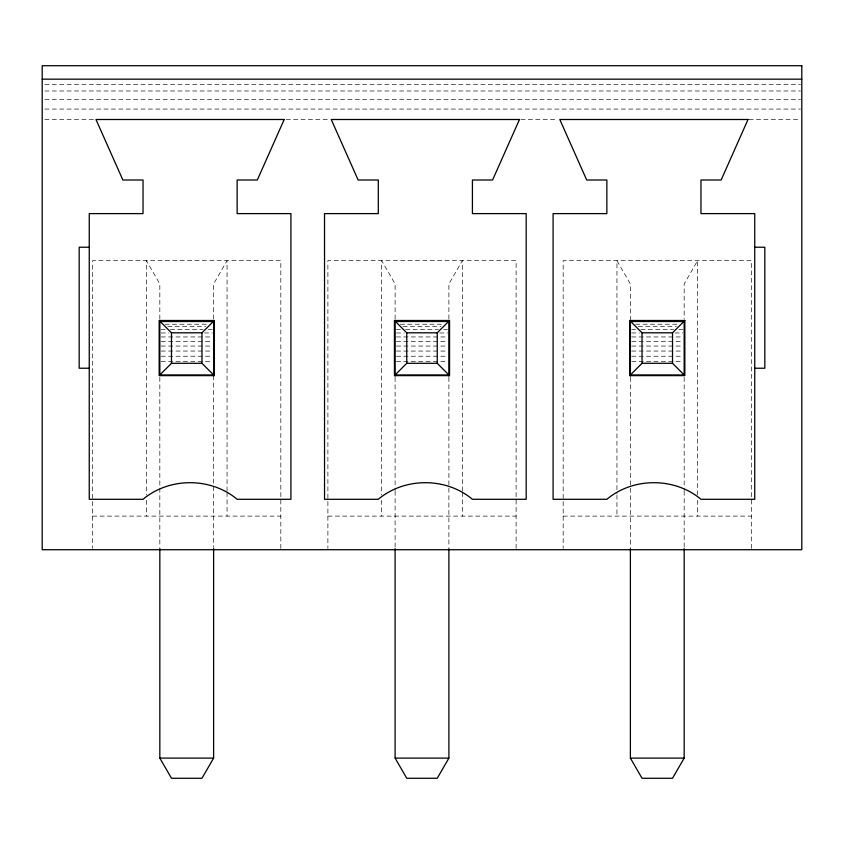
<?xml version="1.0" encoding="UTF-8"?>
<svg xmlns="http://www.w3.org/2000/svg" width="844" height="844" viewBox="0 0 844 844"><rect width="100%" height="100%" fill="white"/><g stroke="black" fill="none" stroke-linecap="round" stroke-linejoin="round"><path stroke-width="0.63" stroke-dasharray="4.22 3.17" d="M44.837 84.579L800.481 84.579M44.837 90.983L800.481 90.983M44.837 99.339L800.481 99.339M44.837 109.066L800.481 109.066M44.837 119.5L94.95 119.5M286.169 119.5L329.688 119.5M520.906 119.5L557.831 119.5M749.05 119.5L800.481 119.5M165.086 324.233L208.362 324.233M400.362 324.233L443.638 324.233M635.637 324.233L678.914 324.233M167.703 326.575L205.746 326.575M402.978 326.575L441.022 326.575M638.254 326.575L676.297 326.575M161.151 329.498L165.086 329.498M170.33 329.498L203.119 329.498M208.362 329.498L212.298 329.498M396.427 329.498L400.362 329.498M405.605 329.498L438.395 329.498M443.638 329.498L447.573 329.498M631.702 329.498L635.637 329.498M640.881 329.498L673.67 329.498M678.914 329.498L682.849 329.498M161.151 332.979L169.022 332.979M204.438 332.979L212.298 332.979M396.427 332.979L404.297 332.979M439.703 332.979L447.573 332.979M631.702 332.979L639.562 332.979M674.978 332.979L682.849 332.979M161.151 336.946L212.298 336.946M396.427 336.946L447.573 336.946M631.702 336.946L682.849 336.946M161.151 341.335L212.298 341.335M396.427 341.335L447.573 341.335M631.702 341.335L682.849 341.335M161.151 346.061L212.298 346.061M396.427 346.061L447.573 346.061M631.702 346.061L682.849 346.061M161.151 351.062L212.298 351.062M396.427 351.062L447.573 351.062M631.702 351.062L682.849 351.062M161.151 356.231L212.298 356.231M396.427 356.231L447.573 356.231M631.702 356.231L682.849 356.231M161.151 361.496L212.298 361.496M396.427 361.496L447.573 361.496M631.702 361.496L682.849 361.496M92.618 516.106L280.83 516.106M327.894 516.106L516.106 516.106M563.17 516.106L751.382 516.106M751.382 548.431L751.382 260.669L563.17 260.669L563.17 548.431M697.608 495.038L697.608 260.669L684.167 283.953L684.167 319.19M697.608 500.313L697.608 516.106M684.167 377.31L684.167 490.628M684.167 491.166L684.167 547.429M630.384 320.498L630.384 283.953L616.943 260.669L616.943 493.729M630.384 377.31L630.384 547.429M616.943 495.038L616.943 516.106M516.106 548.431L516.106 260.669L327.894 260.669L327.894 548.431M462.333 491.092L462.333 260.669L448.892 283.953L448.892 320.498M462.333 492.411L462.333 516.106M448.892 377.31L448.892 547.429M395.108 319.19L395.108 283.953L381.667 260.669L381.667 495.038M395.108 377.31L395.108 490.628M395.108 491.166L395.108 547.429M381.667 500.313L381.667 516.106M280.83 548.431L280.83 260.669L92.618 260.669L92.618 548.431M227.057 491.092L227.057 260.669L213.616 283.953L213.616 320.498M227.057 492.411L227.057 516.106M213.616 375.622L213.616 547.429M159.832 319.19L159.832 283.953L146.392 260.669L146.392 495.038M159.832 377.31L159.832 547.429M146.392 500.313L146.392 516.106"/><path stroke-width="1.27" d="M213.616 548.6L213.616 758.102L201.969 778.274L171.48 778.274L159.832 758.102L159.832 548.6M448.892 548.6L448.892 758.102L437.245 778.274L406.755 778.274L395.108 758.102L395.108 548.6M684.167 548.6L684.167 758.102L672.52 778.274L642.031 778.274L630.384 758.102L630.384 548.6M159.832 374.947L171.48 363.3L201.969 363.3L213.616 374.947L159.832 374.947L159.832 321.163L213.616 321.163L213.616 375.991M159.832 321.163L171.48 332.81L201.969 332.81L213.616 321.163M437.245 363.3L406.755 363.3L395.108 374.947L448.892 374.947L437.245 363.3L437.245 332.81L448.892 321.163L395.108 321.163L395.108 375.991M630.384 321.163L642.031 332.81L642.031 363.3L630.384 374.947L684.167 374.947L684.167 321.163L630.384 321.163L630.384 375.991M642.031 332.81L672.52 332.81L684.167 321.163M42.2 79.167L801.8 79.167M89.253 247.229L79.167 247.229L79.167 368.227L89.253 368.227M754.747 247.229L764.833 247.229L764.833 368.227L754.747 368.227M159.832 321.511L213.616 321.511M395.108 321.511L448.892 321.511M630.384 321.511L684.167 321.511M395.108 321.163L406.755 332.81L437.245 332.81M642.031 363.3L672.52 363.3L684.167 374.947M159.832 758.102L213.616 758.102M395.108 758.102L448.892 758.102M630.384 758.102L684.167 758.102M672.52 332.81L672.52 363.3M448.892 321.163L448.892 375.991M406.755 332.81L406.755 363.3M201.969 332.81L201.969 363.3M171.48 332.81L171.48 363.3M284.196 119.5L257.304 180.004L237.143 180.004L237.143 213.616L290.916 213.616L290.916 499.3L237.143 499.3C210.8 477.166 169.38 477.166 143.037 499.3L89.253 499.3L89.253 213.616L143.037 213.616L143.037 180.004L122.865 180.004L95.973 119.5L284.196 119.5M519.471 119.5L492.579 180.004L472.418 180.004L472.418 213.616L526.192 213.616L526.192 499.3L472.418 499.3C446.075 477.166 404.645 477.166 378.302 499.3L324.529 499.3L324.529 213.616L378.302 213.616L378.302 180.004L358.141 180.004L331.249 119.5L519.471 119.5M748.027 119.5L721.135 180.004L700.963 180.004L700.963 213.616L754.747 213.616L754.747 499.3L700.963 499.3C674.62 477.166 633.2 477.166 606.857 499.3L553.084 499.3L553.084 213.616L606.857 213.616L606.857 180.004L586.696 180.004L559.804 119.5L748.027 119.5M801.8 65.726L42.2 65.726L42.2 549.718L801.8 549.718L801.8 65.726M214.292 320.498L159.168 320.498L159.168 375.622L214.292 375.622L214.292 320.498M449.557 320.498L394.443 320.498L394.443 375.622L449.557 375.622L449.557 320.498M684.832 320.498L629.708 320.498L629.708 375.622L684.832 375.622L684.832 320.498"/></g></svg>
